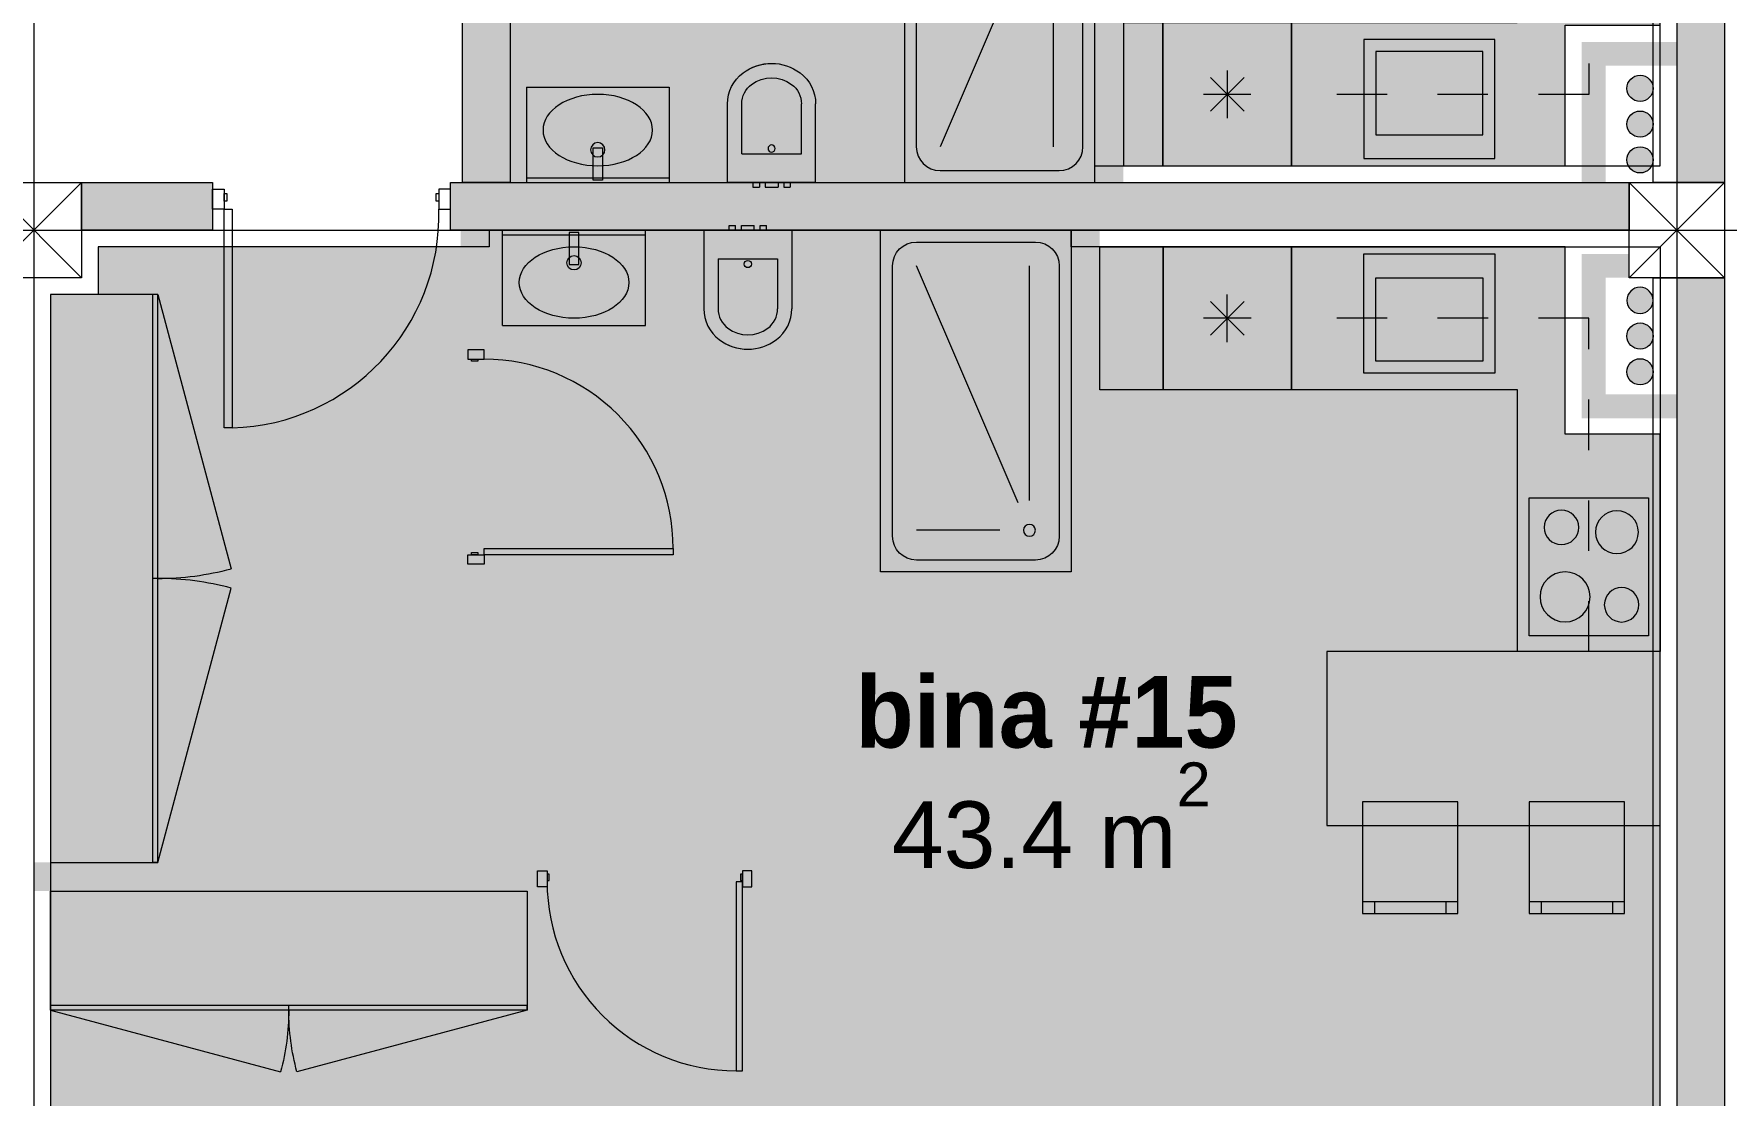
# Model space of a CAD drawing. Header units: millimetres. Extents: x 475159934 to 476245151, y 4620917055 to 4621447368.
# Drawn here: x 475268624 to 475275731, y 4620995058 to 4620999514 of the extents above; entities that cross this region are included whole.
import ezdxf

# ---------------------------------------------------------------- set-up
doc = ezdxf.new("R2010")
doc.units = ezdxf.units.MM
doc.header["$MEASUREMENT"] = 0
doc.linetypes.add('Dashed', pattern=[423.333333, 211.666667, -211.666667])
for name, color, linetype, lineweight in [('2D Drafting - General_Pen_No__1_Pen_No__7', 7, 'Continuous', 0), ('2D Drafting - General_Pen_No__1_Pen_No__7_Pen_No__7', 7, 'Continuous', 0), ('2D Drafting - General_Pen_No__250_Pen_No__2_Pen_No__7', 7, 'Continuous', 0), ('2D Drafting - General_Pen_No__250_Pen_No__7_Pen_No__250', 7, 'Continuous', 0), ('2D Drafting - General_Pen_No__250_Pen_No__7_Pen_No__7', 7, 'Continuous', 0), ('2D Drafting - General_Pen_No__7_Pen_No__7_Pen_No__7', 7, 'Continuous', 0), ('Annotation - Text_Pen_No__7_Pen_No__142', 142, 'Continuous', 0), ('Doors_Pen_No__7_Pen_No__7_Pen_No__7', 7, 'Continuous', 0), ('G-Anno-Nplt_Pen_No__142', 142, 'Continuous', 0), ('G-Anno-Nplt_Pen_No__151', 151, 'Continuous', 0), ('G-Anno-Nplt_Pen_No__4', 7, 'Continuous', 0), ('shaxtebi da milebi_Pen_No__1_Pen_No__1_Pen_No__1', 1, 'Continuous', 0), ('zoma_Pen_No__142', 142, 'Continuous', 0), ('zoma_Pen_No__5_Pen_No__5', 5, 'Continuous', 0)]:
    doc.layers.add(name, color=color, linetype=linetype, lineweight=lineweight)
doc.layers.add('New_Interior - Furniture', color=7, linetype='Continuous')
doc.layers.add('zoma', color=7, linetype='Continuous')
doc.layers.add('New_Interior - Furniture _Pen_No__252', color=7, linetype='Continuous', lineweight=0, true_color=0x666666)
doc.layers.add('shaxtebi da milebi_Pen_No__5_Pen_No__5_Pen_No__252', color=7, linetype='Continuous', lineweight=0, true_color=0x666666)
doc.styles.add('GENERATED_STYLE_1', font='arial.ttf')
doc.styles.add('GENERATED_STYLE_3', font='arial.ttf')
doc.styles.add('GENERATED_STYLE_7', font='')
doc.styles.get('GENERATED_STYLE_7').set_extended_font_data('AcadMtavr', bold=True)
doc.dimstyles.new('GENERATED_STYLE__3', dxfattribs={"dimtxt": 200, "dimasz": 64.421331, "dimexe": 0.18, "dimexo": 3, "dimgap": 0, "dimtad": 1, "dimtih": 1, "dimtoh": 1, "dimlfac": 0.001, "dimzin": 0, "dimdsep": 46, "dimtxsty": 'GENERATED_STYLE_3', "dimblk": 'ARROWHEAD_2', "dimblk1": 'ARROWHEAD_2', "dimblk2": 'ARROWHEAD_2', "dimcen": 0.09, "dimclrd": 142, "dimclre": 142, "dimclrt": 142, "dimadec": 0, "dimazin": 0, "dimtfac": 1, "dimtdec": 4, "dimtmove": 0, "dimatfit": 3, "dimfxl": 1, "dimtolj": 1, "dimtzin": 0, "dimarcsym": 0})
doc.dimstyles.new('GENERATED_STYLE__6', dxfattribs={"dimtxt": 200, "dimasz": 64.421331, "dimexe": 0.18, "dimexo": 3, "dimgap": 0, "dimtad": 1, "dimlfac": 0.001, "dimzin": 0, "dimdsep": 46, "dimtxsty": 'GENERATED_STYLE_3', "dimblk": 'ARROWHEAD_2', "dimblk1": 'ARROWHEAD_2', "dimblk2": 'ARROWHEAD_2', "dimcen": 0.09, "dimclrd": 142, "dimclre": 142, "dimclrt": 142, "dimadec": 0, "dimazin": 0, "dimtfac": 1, "dimtdec": 4, "dimtmove": 0, "dimatfit": 3, "dimfxl": 1, "dimtolj": 1, "dimtzin": 0, "dimarcsym": 0})
doc.dimstyles.new('GENERATED_STYLE__7', dxfattribs={"dimtxt": 200, "dimasz": 64.421331, "dimexe": 0.18, "dimexo": 3, "dimgap": 0, "dimtad": 1, "dimtih": 1, "dimtoh": 1, "dimlfac": 0.001, "dimzin": 0, "dimdsep": 46, "dimtxsty": 'GENERATED_STYLE_3', "dimblk": 'ARROWHEAD_2', "dimblk1": 'ARROWHEAD_2', "dimblk2": 'ARROWHEAD_2', "dimcen": 0.09, "dimclrd": 142, "dimclre": 142, "dimclrt": 142, "dimadec": 0, "dimazin": 0, "dimtfac": 1, "dimtdec": 4, "dimtmove": 2, "dimatfit": 3, "dimfxl": 1, "dimtolj": 1, "dimtzin": 0, "dimarcsym": 0})

# ---------------------------------------------------------------- blocks, each defined once
blk = doc.blocks.new('Kitchen Layout 26_11')
at = {"layer": 'New_Interior - Furniture _Pen_No__252', "color": 251, "linetype": 'Dashed', "lineweight": 0, "true_color": 0x666666}
for p, q in [((4309, 1192.5), (4009, 1192.5)), ((4009, 1192.5), (4009, -207.5)), ((4309, -507.5), (4309, 1192.5)), ((2760.2, -207.5), (2760.2, -507.5)), ((4009, -207.5), (2760.2, -207.5)), ((2760.2, -507.5), (4309, -507.5))]:
    blk.add_line(p, q, dxfattribs=at)
at = {"layer": 'New_Interior - Furniture _Pen_No__252', "color": 251, "linetype": 'Continuous', "lineweight": 0, "true_color": 0x666666}
for p, q in [((3564.5, -27.5), (3114.5, -27.5)), ((3114.5, -27.5), (3114.5, -377.5)), ((3564.5, -377.5), (3564.5, -27.5)), ((2561.3, -136.8), (2419.8, -278.2)), ((2419.8, -136.8), (2561.3, -278.2)), ((2490.5, -107.5), (2490.5, -307.5)), ((2590.5, -207.5), (2390.5, -207.5)), ((3114.5, -377.5), (3564.5, -377.5))]:
    blk.add_line(p, q, dxfattribs=at)
at = {"layer": 'New_Interior - Furniture _Pen_No__252', "color": 251, "linetype": 'Continuous', "lineweight": 0, "true_color": 0x666666, "flags": 128}
for points in [[(3709, 92.5), (2760.2, 92.5), (2760.2, -507.5), (4309, -507.5), (4309, 1192.5), (3709, 1192.5)], [(3759, 1126), (3759, 546), (4259, 546), (4259, 1126)], [(2055, -507.5), (2220.9, -507.5), (2220.9, 92.5), (2055, 92.5)], [(2760.2, 92.5), (2220.9, 92.5), (2220.9, -507.5), (2760.2, -507.5)], [(3614.5, 22.5), (3064.5, 22.5), (3064.5, -477.5), (3614.5, -477.5)]]:
    blk.add_lwpolyline(points, close=True, dxfattribs=at)
at = {"layer": 'New_Interior - Furniture _Pen_No__252', "color": 251, "linetype": 'Continuous', "lineweight": 0, "true_color": 0x666666}
for centre, radius in [((3909, 962.4), 105), ((4146.5, 995.5), 72.5), ((3894, 670.7), 72.5), ((4127, 691), 90)]:
    blk.add_circle(centre, radius, dxfattribs=at)
blk = doc.blocks.new('Kitchen Layout 26_4')
at = {"layer": 'New_Interior - Furniture _Pen_No__252', "color": 251, "linetype": 'Dashed', "lineweight": 0, "true_color": 0x666666}
for p, q in [((4309, 1192.5), (4009, 1192.5)), ((4009, 1192.5), (4009, -207.5)), ((4309, -507.5), (4309, 1192.5)), ((2760.2, -207.5), (2760.2, -507.5)), ((4009, -207.5), (2760.2, -207.5)), ((2760.2, -507.5), (4309, -507.5))]:
    blk.add_line(p, q, dxfattribs=at)
at = {"layer": 'New_Interior - Furniture _Pen_No__252', "color": 251, "linetype": 'Continuous', "lineweight": 0, "true_color": 0x666666}
for p, q in [((3564.5, -27.5), (3114.5, -27.5)), ((3114.5, -27.5), (3114.5, -377.5)), ((3564.5, -377.5), (3564.5, -27.5)), ((2561.3, -136.8), (2419.8, -278.2)), ((2419.8, -136.8), (2561.3, -278.2)), ((2490.5, -107.5), (2490.5, -307.5)), ((2590.5, -207.5), (2390.5, -207.5)), ((3114.5, -377.5), (3564.5, -377.5))]:
    blk.add_line(p, q, dxfattribs=at)
at = {"layer": 'New_Interior - Furniture _Pen_No__252', "color": 251, "linetype": 'Continuous', "lineweight": 0, "true_color": 0x666666, "flags": 128}
for points in [[(3709, 92.5), (2760.2, 92.5), (2760.2, -507.5), (4309, -507.5), (4309, 1192.5), (3709, 1192.5)], [(3759, 1126), (3759, 546), (4259, 546), (4259, 1126)], [(1955, -507.5), (2220.9, -507.5), (2220.9, 92.5), (1955, 92.5)], [(2760.2, 92.5), (2220.9, 92.5), (2220.9, -507.5), (2760.2, -507.5)], [(3614.5, 22.5), (3064.5, 22.5), (3064.5, -477.5), (3614.5, -477.5)]]:
    blk.add_lwpolyline(points, close=True, dxfattribs=at)
at = {"layer": 'New_Interior - Furniture _Pen_No__252', "color": 251, "linetype": 'Continuous', "lineweight": 0, "true_color": 0x666666}
for centre, radius in [((3909, 962.4), 105), ((4146.5, 995.5), 72.5), ((3894, 670.7), 72.5), ((4127, 691), 90)]:
    blk.add_circle(centre, radius, dxfattribs=at)
blk = doc.blocks.new('Shower Tray 26_4')
at = {"layer": 'New_Interior - Furniture _Pen_No__252', "color": 251, "linetype": 'Continuous', "lineweight": 0, "true_color": 0x666666}
for p, q in [((650, 1385.4), (150, 1385.4)), ((50, 1285.4), (50, 150)), ((175, 300), (175, 1285.4)), ((222.9, 290.5), (650, 1285.4)), ((750, 150), (750, 1285.4)), ((300, 175), (650, 175)), ((150, 50), (650, 50))]:
    blk.add_line(p, q, dxfattribs=at)
at = {"layer": 'New_Interior - Furniture _Pen_No__252', "color": 251, "linetype": 'Continuous', "lineweight": 0, "true_color": 0x666666, "flags": 128}
blk.add_lwpolyline([(800, 0), (800, 1435.4), (0, 1435.4), (0, 0)], close=True, dxfattribs=at)
at = {"layer": 'New_Interior - Furniture _Pen_No__252', "color": 251, "linetype": 'Continuous', "lineweight": 0, "true_color": 0x666666}
blk.add_circle((175, 175), 25, dxfattribs=at)
for centre, start, end in [((150, 1285.4), 90, 180), ((650, 1285.4), 0, 90), ((150, 150), 180, 270), ((650, 150), 270, 0)]:
    blk.add_arc(centre, 100, start, end, dxfattribs=at)
blk = doc.blocks.new('Bidet 26')
at = {"layer": 'New_Interior - Furniture _Pen_No__252', "color": 251, "linetype": 'Continuous', "lineweight": 0, "true_color": 0x666666}
for p, q in [((185, 0), (-185, 0)), ((-78.5, 20), (-74.5, 20)), ((-78.5, 0), (-78.5, 20)), ((-74.5, 20), (-65, 20)), ((-65, 20), (-55.5, 20)), ((-55.5, 20), (-51.5, 20)), ((-51.5, 0), (-51.5, 20)), ((-27, 20), (-19.1, 20)), ((-27, 0), (-27, 20)), ((-19.1, 20), (0, 20)), ((0, 20), (19.1, 20)), ((0, 0), (19.1, 0)), ((19.1, 20), (27, 20)), ((19.1, 0), (27, 0)), ((27, 0), (27, 20)), ((51.5, 20), (55.5, 20)), ((51.5, 0), (51.5, 20)), ((51.5, 0), (55.5, 0)), ((55.5, 20), (65, 20)), ((55.5, 0), (65, 0)), ((65, 20), (74.5, 20)), ((65, 0), (74.5, 0)), ((74.5, 20), (78.5, 20)), ((74.5, 0), (78.5, 0)), ((78.5, 0), (78.5, 20)), ((185, 0), (185, -330)), ((-185, 0), (-185, -330)), ((-78.5, 0), (-74.5, 0)), ((-74.5, 0), (-65, 0)), ((-65, 0), (-55.5, 0)), ((-55.5, 0), (-51.5, 0)), ((-27, 0), (-19.1, 0)), ((-19.1, 0), (0, 0)), ((-125, -120), (-125, -330)), ((-125, -120), (125, -120)), ((125, -120), (125, -330))]:
    blk.add_line(p, q, dxfattribs=at)
blk.add_circle((0, -142.5), 15, dxfattribs=at)
for centre, radius, start, end in [((-22.5, -330), 162.5, 180, 233.1301), ((-22.5, -330), 162.5, 180, 233.1301), ((-22.5, -330), 102.5, 180, 233.1301), ((22.5, -330), 102.5, 306.8699, 0), ((22.5, -330), 162.5, 306.8699, 0), ((0, -300), 140, 233.1301, 306.8699), ((0, -300), 200, 233.1301, 306.8699), ((0, -300), 200, 233.1301, 270)]:
    blk.add_arc(centre, radius, start, end, dxfattribs=at)
blk = doc.blocks.new('Multi-Basin Counter 26')
at = {"layer": 'New_Interior - Furniture _Pen_No__252', "color": 251, "linetype": 'Continuous', "lineweight": 0, "true_color": 0x666666}
for p, q in [((-300, 0), (300, 0)), ((-300, -400), (-300, 0)), ((300, -400), (300, 0)), ((-300, -20), (300, -20)), ((-300, -400), (300, -400))]:
    blk.add_line(p, q, dxfattribs=at)
at = {"layer": 'New_Interior - Furniture _Pen_No__252', "color": 251, "linetype": 'Continuous', "lineweight": 0, "true_color": 0x666666, "flags": 128}
blk.add_lwpolyline([(-20, -145), (20, -145), (20, -10), (-20, -10)], close=True, dxfattribs=at)
at = {"layer": 'New_Interior - Furniture _Pen_No__252', "color": 251, "linetype": 'Continuous', "lineweight": 0, "true_color": 0x666666}
blk.add_circle((0, -137.1895), 30, dxfattribs=at)
blk.add_ellipse((0, -220), major_axis=(230, 0), ratio=0.652173913, dxfattribs=at)
blk = doc.blocks.new('Wardrobe 01 26_24')
at = {"layer": 'New_Interior - Furniture _Pen_No__252', "color": 251, "linetype": 'Continuous', "lineweight": 0, "true_color": 0x666666}
for p, q in [((0, 20), (2001.7, 20)), ((0, 0), (0, 20)), ((0, 0), (966.7, -259)), ((1000.8, 0), (1000.8, 20)), ((2001.7, 0), (1035, -259))]:
    blk.add_line(p, q, dxfattribs=at)
at = {"layer": 'New_Interior - Furniture _Pen_No__252', "color": 251, "linetype": 'Continuous', "lineweight": 0, "true_color": 0x666666, "flags": 128}
blk.add_lwpolyline([(0, 0), (2001.7, 0), (2001.7, 500), (0, 500)], close=True, dxfattribs=at)
at = {"layer": 'New_Interior - Furniture _Pen_No__252', "color": 251, "linetype": 'Continuous', "lineweight": 0, "true_color": 0x666666}
for centre, start, end in [((0, 0), 345, 0), ((2001.7, 0), 180, 195)]:
    blk.add_arc(centre, 1000.8, start, end, dxfattribs=at)
blk = doc.blocks.new('Dining Table Rectangle 24_2')
at = {"layer": 'New_Interior - Furniture _Pen_No__252', "color": 251, "linetype": 'Continuous', "lineweight": 0, "true_color": 0x666666}
for p, q in [((-500, 685), (-500, 735)), ((-200, 685), (-200, 735)), ((200, 685), (200, 735)), ((500, 685), (500, 735)), ((-550, 685), (-150, 685)), ((150, 685), (550, 685))]:
    blk.add_line(p, q, dxfattribs=at)
at = {"layer": 'New_Interior - Furniture _Pen_No__252', "color": 251, "linetype": 'Continuous', "lineweight": 0, "true_color": 0x666666, "flags": 128}
for points in [[(-550, 265), (-150, 265), (-150, 735), (-550, 735)], [(150, 265), (550, 265), (550, 735), (150, 735)], [(-700, -365), (700, -365), (700, 365), (-700, 365)]]:
    blk.add_lwpolyline(points, close=True, dxfattribs=at)
blk = doc.blocks.new('Wardrobe 01 26_30')
at = {"layer": 'New_Interior - Furniture _Pen_No__252', "color": 251, "linetype": 'Continuous', "lineweight": 0, "true_color": 0x666666}
for p, q in [((0, 20), (2385.1, 20)), ((0, 0), (0, 20)), ((0, 0), (1151.9, -308.7)), ((1192.6, 0), (1192.6, 20)), ((2385.1, 0), (1233.2, -308.7))]:
    blk.add_line(p, q, dxfattribs=at)
at = {"layer": 'New_Interior - Furniture _Pen_No__252', "color": 251, "linetype": 'Continuous', "lineweight": 0, "true_color": 0x666666, "flags": 128}
blk.add_lwpolyline([(0, 0), (2385.1, 0), (2385.1, 450), (0, 450)], close=True, dxfattribs=at)
at = {"layer": 'New_Interior - Furniture _Pen_No__252', "color": 251, "linetype": 'Continuous', "lineweight": 0, "true_color": 0x666666}
for centre, start, end in [((0, 0), 345, 0), ((2385.1, 0), 180, 195)]:
    blk.add_arc(centre, 1192.6, start, end, dxfattribs=at)
blk = doc.blocks.new('*D1607', base_point=(475826095.8, 4621095193.2))
at = {"layer": 'zoma_Pen_No__142', "color": 142, "linetype": 'Continuous', "lineweight": 0, "transparency": 16777216}
for p, q in [((475299263.8, 4621006290.2), (475299136.7, 4621006290.2)), ((475299242.6, 4621006265.8), (475299157.9, 4621006314.7)), ((475299200.3, 4621006290.2), (475299200.3, 4621006331.7)), ((475299200.3, 4620986935.6), (475299200.3, 4621006290.2)), ((475299157.9, 4620986960.1), (475299242.6, 4620986911.1)), ((475299263.8, 4620986935.6), (475299136.7, 4620986935.6)), ((475299200.3, 4620986894.2), (475299200.3, 4620986935.6))]:
    blk.add_line(p, q, dxfattribs=at)
at = {"layer": 'zoma_Pen_No__142', "color": 142, "lineweight": 0, "transparency": 16777216, "insert": (475299160.3, 4620996269.7), "char_height": 200, "attachment_point": 7, "rotation": 90, "style": 'GENERATED_STYLE_3'}
blk.add_mtext('\\A1;{\\pql;\\fArial|b0|i0|c204|p0;\\W1.000000;19.35}', dxfattribs=at)
blk = doc.blocks.new('ARROWHEAD_2')
at = {"color": 0, "linetype": 'Continuous', "lineweight": 0}
for p, q in [((0, 0), (-1, 0)), ((-0.38, -0.66), (0.38, 0.66))]:
    blk.add_line(p, q, dxfattribs=at)
blk = doc.blocks.new('*D1613', base_point=(475826095.8, 4621095193.2))
at = {"layer": 'zoma_Pen_No__142', "color": 142, "linetype": 'Continuous', "lineweight": 0, "transparency": 16777216}
for p, q in [((475298377.3, 4620995360.1), (475298462.1, 4620995311.1)), ((475298483.3, 4620995335.6), (475298356.1, 4620995335.6)), ((475298419.7, 4620994735.6), (475298419.7, 4620995335.6)), ((475298483.3, 4620994735.6), (475298356.1, 4620994735.6)), ((475298377.3, 4620994760.1), (475298462.1, 4620994711.1))]:
    blk.add_line(p, q, dxfattribs=at)
at = {"layer": 'zoma_Pen_No__142', "color": 142, "lineweight": 0, "transparency": 16777216, "insert": (475298379.7, 4620994768.7), "char_height": 200, "attachment_point": 7, "rotation": 90, "style": 'GENERATED_STYLE_3'}
blk.add_mtext('\\A1;{\\pql;\\fArial|b0|i0|c204|p0;\\W1.000000;0.60}', dxfattribs=at)
blk = doc.blocks.new('*D1614', base_point=(475826095.8, 4621095193.2))
at = {"layer": 'zoma_Pen_No__142', "color": 142, "linetype": 'Continuous', "lineweight": 0, "transparency": 16777216}
for p, q in [((475298483.3, 4620996935.6), (475298356.1, 4620996935.6)), ((475298377.3, 4620996960.1), (475298462.1, 4620996911.1)), ((475298419.7, 4620995335.6), (475298419.7, 4620996935.6)), ((475298377.3, 4620995360.1), (475298462.1, 4620995311.1)), ((475298483.3, 4620995335.6), (475298356.1, 4620995335.6))]:
    blk.add_line(p, q, dxfattribs=at)
at = {"layer": 'zoma_Pen_No__142', "color": 142, "lineweight": 0, "transparency": 16777216, "insert": (475298379.7, 4620995868.7), "char_height": 200, "attachment_point": 7, "rotation": 90, "style": 'GENERATED_STYLE_3'}
blk.add_mtext('\\A1;{\\pql;\\fArial|b0|i0|c204|p0;\\W1.000000;1.60}', dxfattribs=at)
blk = doc.blocks.new('*D1615', base_point=(475826095.8, 4621095193.2))
at = {"layer": 'zoma_Pen_No__142', "color": 142, "linetype": 'Continuous', "lineweight": 0, "transparency": 16777216}
for p, q in [((475298483.3, 4621001735.6), (475298356.1, 4621001735.6)), ((475298377.3, 4621001760.1), (475298462.1, 4621001711.1)), ((475298419.7, 4620996935.6), (475298419.7, 4621001735.6)), ((475298483.3, 4620996935.6), (475298356.1, 4620996935.6)), ((475298377.3, 4620996960.1), (475298462.1, 4620996911.1))]:
    blk.add_line(p, q, dxfattribs=at)
at = {"layer": 'zoma_Pen_No__142', "color": 142, "lineweight": 0, "transparency": 16777216, "char_height": 200, "attachment_point": 7, "rotation": 90, "style": 'GENERATED_STYLE_3'}
for s, insert in [('\\A1;{\\pql;\\fArial|b0|i0|c204|p0;\\W1.000000;0.40}', (475298379.7, 4621001177.3)), ('\\A1;{\\pql;\\fArial|b0|i0|c204|p0;\\W1.000000;4.80}', (475298379.7, 4620999068.7))]:
    blk.add_mtext(s, dxfattribs=dict(at, insert=insert))
blk = doc.blocks.new('*D1633', base_point=(475826095.8, 4621095193.2))
at = {"layer": 'zoma_Pen_No__142', "color": 142, "linetype": 'Continuous', "lineweight": 0, "transparency": 16777216}
for p, q in [((475268453.8, 4620984416), (475268404.8, 4620984331.2)), ((475268429.3, 4620984310), (475268429.3, 4620984437.2)), ((475268853.8, 4620984416), (475268804.8, 4620984331.2)), ((475268829.3, 4620984310), (475268829.3, 4620984437.2)), ((475268429.3, 4620984373.6), (475268829.3, 4620984373.6))]:
    blk.add_line(p, q, dxfattribs=at)
blk = doc.blocks.new('*D1634', base_point=(475826095.8, 4621095193.2))
at = {"layer": 'zoma_Pen_No__142', "color": 142, "linetype": 'Continuous', "lineweight": 0, "transparency": 16777216}
for p, q in [((475268853.8, 4620984416), (475268804.8, 4620984331.2)), ((475268829.3, 4620984310), (475268829.3, 4620984437.2)), ((475275353.8, 4620984416), (475275304.8, 4620984331.2)), ((475275329.3, 4620984310), (475275329.3, 4620984437.2)), ((475268829.3, 4620984373.6), (475275329.3, 4620984373.6))]:
    blk.add_line(p, q, dxfattribs=at)
at = {"layer": 'zoma_Pen_No__142', "color": 142, "lineweight": 0, "transparency": 16777216, "char_height": 200, "attachment_point": 7, "style": 'GENERATED_STYLE_3'}
for s, insert in [('\\A1;{\\pql;\\fArial|b0|i0|c204|p0;\\W1.000000;6.50}', (475271812.4, 4620984413.6)), ('\\A1;{\\pql;\\fArial|b0|i0|c204|p0;\\W1.000000;0.40}', (475274771, 4620984413.6))]:
    blk.add_mtext(s, dxfattribs=dict(at, insert=insert))
blk = doc.blocks.new('*D1635', base_point=(475826095.8, 4621095193.2))
at = {"layer": 'zoma_Pen_No__142', "color": 142, "linetype": 'Continuous', "lineweight": 0, "transparency": 16777216}
for p, q in [((475275353.8, 4620984416), (475275304.8, 4620984331.2)), ((475275329.3, 4620984310), (475275329.3, 4620984437.2)), ((475275753.8, 4620984416), (475275704.8, 4620984331.2)), ((475275729.3, 4620984310), (475275729.3, 4620984437.2)), ((475275329.3, 4620984373.6), (475275729.3, 4620984373.6))]:
    blk.add_line(p, q, dxfattribs=at)
at = {"layer": 'zoma_Pen_No__142', "color": 142, "lineweight": 0, "transparency": 16777216, "insert": (475275612.4, 4620984470.7), "char_height": 200, "attachment_point": 7, "style": 'GENERATED_STYLE_3'}
blk.add_mtext('\\A1;{\\pql;\\fArial|b0|i0|c204|p0;\\W1.000000;0.30}', dxfattribs=at)
blk = doc.blocks.new('*D1636', base_point=(475826095.8, 4621095193.2))
at = {"layer": 'zoma_Pen_No__142', "color": 142, "linetype": 'Continuous', "lineweight": 0, "transparency": 16777216}
for p, q in [((475275753.8, 4620984416), (475275704.8, 4620984331.2)), ((475275729.3, 4620984310), (475275729.3, 4620984437.2)), ((475276053.8, 4620984416), (475276004.8, 4620984331.2)), ((475276029.3, 4620984310), (475276029.3, 4620984437.2)), ((475275729.3, 4620984373.6), (475276029.3, 4620984373.6))]:
    blk.add_line(p, q, dxfattribs=at)

msp = doc.modelspace()

# ---------------------------------------------------------------- hatches: boundary and pattern name
at = {"layer": '2D Drafting - General_Pen_No__250_Pen_No__2_Pen_No__7', "linetype": 'Continuous', "lineweight": 0}
for points in [[(475272980.381, 4620997135.091), (475272980.381, 4620997254.815), (475270416.243, 4620997254.816), (475270416.243, 4620997135.091)], [(475268624.343, 4620995914.968), (475268624.343, 4620996035.091), (475270740.071, 4620996035.092), (475270740.071, 4620995914.968)]]:
    msp.add_hatch(color=7, dxfattribs=at).paths.add_polyline_path(points)
at = {"layer": '2D Drafting - General_Pen_No__250_Pen_No__7_Pen_No__7', "linetype": 'Continuous', "lineweight": 0}
for points in [[(475275524.343, 4621005890.239), (475275524.343, 4620998890.239), (475275724.343, 4620998890.239), (475275724.343, 4621005890.239)], [(475270624.336, 4621000520.2), (475270624.336, 4620998890.239), (475270424.336, 4620998890.239), (475270424.336, 4621000520.2)], [(475273200.083, 4621000445.382), (475273200.083, 4620998890.239), (475273080.083, 4620998890.239), (475273080.083, 4621000445.382)], [(475275524.322, 4620999480.427), (475275124.322, 4620999480.427), (475275124.322, 4620998790.239), (475275224.322, 4620998790.239), (475275324.322, 4620998790.239), (475275324.322, 4620998890.239), (475275224.322, 4620998890.239), (475275224.322, 4620999380.239), (475275524.322, 4620999380.239)], [(475269374.343, 4620998890.239), (475269374.343, 4620998690.24), (475268824.336, 4620998690.24), (475268824.336, 4620998890.239)], [(475275324.336, 4620998890.239), (475275324.336, 4620998690.24), (475270374.343, 4620998690.24), (475270374.343, 4620998890.239)], [(475270536.243, 4620998187.66), (475270416.243, 4620998187.66), (475270416.243, 4620998690.239), (475270536.243, 4620998690.239)], [(475273100.381, 4620997135.091), (475273100.381, 4620998690.234), (475272980.381, 4620998690.234), (475272980.381, 4620997135.091)], [(475275524.322, 4620997900.052), (475275124.322, 4620997900.052), (475275124.322, 4620998590.239), (475275224.322, 4620998590.239), (475275324.322, 4620998590.239), (475275324.322, 4620998490.239), (475275224.322, 4620998490.239), (475275224.322, 4620998000.239), (475275524.322, 4620998000.239)], [(475275524.343, 4620998490.239), (475275524.343, 4620991490.239), (475275724.343, 4620991490.239), (475275724.343, 4620998490.239)], [(475270416.243, 4620997254.816), (475270416.243, 4620997287.66), (475270536.243, 4620997287.66), (475270536.243, 4620997254.816)], [(475271640.071, 4620996035.091), (475271640.071, 4620995915.091), (475271734.336, 4620995915.091), (475271734.336, 4620996035.091)], [(475271734.336, 4620992590.239), (475271854.336, 4620992590.239), (475271854.336, 4620996035.092), (475271734.336, 4620996035.092)]]:
    msp.add_hatch(color=7, dxfattribs=at).paths.add_polyline_path(points)
at = {"layer": 'G-Anno-Nplt_Pen_No__151', "linetype": 'Continuous', "lineweight": 0, "true_color": 0x1f2f3f}
for points in [[(475275254.343, 4621006020.239), (475268894.335, 4621006020.239), (475268894.336, 4621005820.239), (475268894.336, 4621000590.2), (475270624.336, 4621000590.2), (475270624.336, 4620998960.239), (475270624.336, 4620998890.239), (475273080.083, 4620998890.239), (475273080.083, 4620998960.239), (475275054.336, 4620998960.239), (475275054.336, 4620999550.427), (475275454.336, 4620999550.427), (475275454.336, 4621005820.239), (475275254.343, 4621005820.239)], [(475268694.336, 4620991560.239), (475268894.343, 4620991560.239), (475268894.343, 4620991360.249), (475271254.35, 4620991360.249), (475271254.35, 4620992660.285), (475275454.336, 4620992660.285), (475275454.336, 4620997833.251), (475275054.336, 4620997833.251), (475275054.336, 4620998620.24), (475272980.381, 4620998620.24), (475272980.381, 4620998690.234), (475270536.243, 4620998690.234), (475270536.243, 4620998620.24), (475268894.343, 4620998620.24), (475268894.343, 4620998420.239), (475268694.336, 4620998420.239)]]:
    msp.add_hatch(color=169, dxfattribs=at).paths.add_polyline_path(points)
at = {"layer": 'shaxtebi da milebi_Pen_No__1_Pen_No__1_Pen_No__1', "linetype": 'Continuous', "lineweight": 0}
for points in [[(475275369.322, 4620999040.239, 1), (475275369.322, 4620998930.239, 1)], [(475275369.322, 4620998340.239, -1), (475275369.322, 4620998450.239, -1)]]:
    msp.add_hatch(color=1, dxfattribs=at).paths.add_polyline_path(points)
at = {"layer": 'shaxtebi da milebi_Pen_No__5_Pen_No__5_Pen_No__252', "linetype": 'Continuous', "lineweight": 0, "true_color": 0x666666}
for points in [[(475275369.322, 4620999340.239, -1), (475275369.322, 4620999230.239, -1)], [(475275369.322, 4620999190.239, -1), (475275369.322, 4620999080.239, -1)], [(475275369.322, 4620998300.239, -1), (475275369.322, 4620998190.239, -1)], [(475275369.322, 4620998150.239, -1), (475275369.322, 4620998040.239, -1)]]:
    msp.add_hatch(color=251, dxfattribs=at).paths.add_polyline_path(points)

# ---------------------------------------------------------------- linework, layer by layer
at = {"layer": '2D Drafting - General_Pen_No__1_Pen_No__7', "color": 7, "linetype": 'Continuous', "lineweight": 0}
for p, q in [((475268424.343, 4620998490.239), (475268824.343, 4620998890.239)), ((475268824.343, 4620998490.239), (475268424.343, 4620998890.239)), ((475275724.343, 4620998490.239), (475275324.343, 4620998890.239)), ((475275324.343, 4620998490.239), (475275724.343, 4620998890.239))]:
    msp.add_line(p, q, dxfattribs=at)
at = {"layer": '2D Drafting - General_Pen_No__1_Pen_No__7', "color": 7, "linetype": 'Continuous', "lineweight": 0, "flags": 128}
for points in [[(475275424.343, 4620998890.239), (475275424.343, 4621005890.239), (475275724.343, 4621005890.239), (475275724.343, 4620998890.239)], [(475268824.343, 4620998490.239), (475268424.343, 4620998490.239), (475268424.343, 4620998890.239), (475268824.343, 4620998890.239)], [(475275724.343, 4620998490.239), (475275324.343, 4620998490.239), (475275324.343, 4620998890.239), (475275724.343, 4620998890.239)], [(475275424.343, 4620991490.239), (475275424.343, 4620998490.239), (475275724.343, 4620998490.239), (475275724.343, 4620991490.239)]]:
    msp.add_lwpolyline(points, close=True, dxfattribs=at)
at = {"layer": '2D Drafting - General_Pen_No__1_Pen_No__7_Pen_No__7', "color": 7, "linetype": 'Continuous', "lineweight": 0}
msp.add_arc((475269432.065, 4620998752.758), 893.239, 271.603806, 1.603806, dxfattribs=at)
at = {"layer": '2D Drafting - General_Pen_No__250_Pen_No__7_Pen_No__250', "color": 7, "linetype": 'Continuous', "lineweight": 0, "flags": 128}
msp.add_lwpolyline([(475270624.336, 4621000520.2), (475270624.336, 4620998890.239), (475270424.336, 4620998890.239), (475270424.336, 4621000520.2)], close=True, dxfattribs=at)
at = {"layer": '2D Drafting - General_Pen_No__250_Pen_No__7_Pen_No__7', "color": 7, "linetype": 'Continuous', "lineweight": 0, "flags": 128}
for points in [[(475269374.343, 4620998890.239), (475269374.343, 4620998690.24), (475268824.336, 4620998690.24), (475268824.336, 4620998890.239)], [(475275324.336, 4620998890.239), (475275324.336, 4620998690.24), (475270374.343, 4620998690.24), (475270374.343, 4620998890.239)]]:
    msp.add_lwpolyline(points, close=True, dxfattribs=at)
at = {"layer": '2D Drafting - General_Pen_No__7_Pen_No__7_Pen_No__7', "color": 7, "linetype": 'Continuous', "lineweight": 0}
for centre, start, end in [((475270514.923, 4620997353.838), 359.9999916, 90.0016731), ((475271573.893, 4620995954.251), 179.9983197, 270)]:
    msp.add_arc(centre, 794.311, start, end, dxfattribs=at)
at = {"layer": 'Doors_Pen_No__7_Pen_No__7_Pen_No__7', "color": 7, "linetype": 'Continuous', "lineweight": 0, "flags": 128}
for points in [[(475269374.343, 4620998862.425), (475269423.732, 4620998862.425), (475269423.732, 4620998777.758), (475269374.343, 4620998777.758)], [(475269423.732, 4620998844.425), (475269434.843, 4620998844.425), (475269434.843, 4620998811.091), (475269423.732, 4620998811.091)], [(475270313.843, 4620998844.425), (475270324.954, 4620998844.425), (475270324.954, 4620998811.091), (475270313.843, 4620998811.091)], [(475270374.343, 4620998862.425), (475270324.954, 4620998862.425), (475270324.954, 4620998777.758), (475270374.343, 4620998777.758)], [(475269423.732, 4620998777.758), (475269457.065, 4620998777.758), (475269457.065, 4620997859.869), (475269423.732, 4620997859.869)], [(475270447.167, 4620998187.66), (475270447.167, 4620998148.149), (475270514.9, 4620998148.149), (475270514.9, 4620998187.66)], [(475270461.567, 4620998139.26), (475270461.567, 4620998148.149), (475270488.233, 4620998148.149), (475270488.233, 4620998139.26)], [(475270447.19, 4620997287.66), (475270447.19, 4620997327.171), (475270514.923, 4620997327.171), (475270514.923, 4620997287.66)], [(475270461.59, 4620997327.171), (475270461.59, 4620997336.06), (475270488.257, 4620997336.06), (475270488.257, 4620997327.171)], [(475270514.923, 4620997327.171), (475270514.923, 4620997353.838), (475271309.234, 4620997353.838), (475271309.234, 4620997327.171)], [(475270740.071, 4620996000.007), (475270779.582, 4620996000.007), (475270779.582, 4620995932.274), (475270740.071, 4620995932.274)], [(475270788.471, 4620995985.607), (475270779.582, 4620995985.607), (475270779.582, 4620995958.941), (475270788.471, 4620995958.941)], [(475271600.56, 4620995985.584), (475271591.671, 4620995985.584), (475271591.671, 4620995958.917), (475271600.56, 4620995958.917)], [(475271640.071, 4620995999.984), (475271600.56, 4620995999.984), (475271600.56, 4620995932.251), (475271640.071, 4620995932.251)], [(475271600.56, 4620995954.251), (475271573.893, 4620995954.251), (475271573.893, 4620995159.94), (475271600.56, 4620995159.94)]]:
    msp.add_lwpolyline(points, close=True, dxfattribs=at)
at = {"layer": 'G-Anno-Nplt_Pen_No__4', "color": 7, "linetype": 'Continuous', "lineweight": 0, "flags": 128}
for points in [[(475275254.343, 4621006020.239), (475268894.335, 4621006020.239), (475268894.336, 4621005820.239), (475268894.336, 4621000590.2), (475270624.336, 4621000590.2), (475270624.336, 4620998960.239), (475270624.336, 4620998890.239), (475273080.083, 4620998890.239), (475273080.083, 4620998960.239), (475275054.336, 4620998960.239), (475275054.336, 4620999550.427), (475275454.336, 4620999550.427), (475275454.336, 4621005820.239), (475275254.343, 4621005820.239)], [(475268694.336, 4620991560.239), (475268894.343, 4620991560.239), (475268894.343, 4620991360.249), (475271254.35, 4620991360.249), (475271254.35, 4620992660.285), (475275454.336, 4620992660.285), (475275454.336, 4620997833.251), (475275054.336, 4620997833.251), (475275054.336, 4620998620.24), (475272980.381, 4620998620.24), (475272980.381, 4620998690.234), (475270536.243, 4620998690.234), (475270536.243, 4620998620.24), (475268894.343, 4620998620.24), (475268894.343, 4620998420.239), (475268694.336, 4620998420.239)]]:
    msp.add_lwpolyline(points, close=True, dxfattribs=at)
at = {"layer": 'shaxtebi da milebi_Pen_No__1_Pen_No__1_Pen_No__1', "color": 1, "linetype": 'Continuous', "lineweight": 0, "flags": 128}
for points in [[(475275369.322, 4620999040.239, -1), (475275369.322, 4620998930.239, -1)], [(475275369.322, 4620998340.239, 1), (475275369.322, 4620998450.239, 1)]]:
    msp.add_lwpolyline(points, format="xyb", close=True, dxfattribs=at)
at = {"layer": 'shaxtebi da milebi_Pen_No__5_Pen_No__5_Pen_No__252', "color": 251, "linetype": 'Continuous', "lineweight": 0, "true_color": 0x666666, "flags": 128}
for points in [[(475275369.322, 4620999340.239, -1), (475275369.322, 4620999230.239, -1)], [(475275369.322, 4620999190.239, -1), (475275369.322, 4620999080.239, -1)], [(475275369.322, 4620998300.239, -1), (475275369.322, 4620998190.239, -1)], [(475275369.322, 4620998150.239, -1), (475275369.322, 4620998040.239, -1)]]:
    msp.add_lwpolyline(points, format="xyb", close=True, dxfattribs=at)
at = {"layer": 'zoma_Pen_No__5_Pen_No__5', "color": 5, "linetype": 'Continuous', "lineweight": 0}
for p, q in [((475268624.343, 4621010516.418), (475268624.343, 4620982252.152)), ((475275524.343, 4621010516.418), (475275524.343, 4620982252.152)), ((475229343.792, 4620998690.239), (475300771.399, 4620998690.239))]:
    msp.add_line(p, q, dxfattribs=at)

# ---------------------------------------------------------------- block references
at = {"layer": 'New_Interior - Furniture', "color": 1, "linetype": 'Continuous', "lineweight": 0, "zscale": 1000}
for name, p in [('Kitchen Layout 26_11', (475271145.057, 4620999467.741)), ('Multi-Basin Counter 26', (475270892.793, 4620998690.234)), ('Bidet 26', (475271622.737, 4620998690.234))]:
    msp.add_blockref(name, p, dxfattribs=at)
for name, p, rotation in [('Shower Tray 26_4', (475273080.083, 4621000325.658), 180), ('Wardrobe 01 26_30', (475269144.336, 4620996035.091), 90), ('Dining Table Rectangle 24_2', (475274754.379, 4620996555.244), 180)]:
    msp.add_blockref(name, p, dxfattribs=dict(at, rotation=rotation))
at = {"layer": 'New_Interior - Furniture', "color": 1, "linetype": 'Continuous', "lineweight": 0, "xscale": -1, "zscale": 1000, "rotation": 180}
for name, p in [('Bidet 26', (475271722.439, 4620998890.239)), ('Multi-Basin Counter 26', (475270992.495, 4620998890.239)), ('Kitchen Layout 26_4', (475271145.354, 4620998112.733))]:
    msp.add_blockref(name, p, dxfattribs=at)
at = {"layer": 'New_Interior - Furniture', "color": 1, "linetype": 'Continuous', "lineweight": 0, "xscale": -1, "zscale": 1000}
for name, p in [('Shower Tray 26_4', (475272980.381, 4620997254.815)), ('Wardrobe 01 26_24', (475270695.753, 4620995414.968))]:
    msp.add_blockref(name, p, dxfattribs=at)

# ---------------------------------------------------------------- texts
at = {"layer": 'Annotation - Text_Pen_No__7_Pen_No__142', "color": 142, "linetype": 'Continuous', "lineweight": 0, "insert": (475272877.11, 4620996817.358), "char_height": 300, "attachment_point": 2, "style": 'GENERATED_STYLE_7'}
msp.add_mtext('\\A1;{\\pqc;\\fAcadMtavr|b1|i0|c0|p0;\\W1.000000;bina #1\\fAcadMtavr|b1|i0|c0|p0;\\W1.000000;5}', dxfattribs=at)
at = {"layer": 'G-Anno-Nplt_Pen_No__142', "color": 142, "lineweight": 0, "insert": (475272227.265, 4620996007.657), "char_height": 280, "attachment_point": 7, "style": 'GENERATED_STYLE_1'}
msp.add_mtext('{\\fArial|b0|i0|c204|p0;43.4 m{\\H0.66x;\\S2^  ;}}', dxfattribs=at)

# ---------------------------------------------------------------- dimensions: what is measured, and where the dimension line sits
at = {"layer": 'zoma', "color": 142, "linetype": 'Continuous', "lineweight": 0}
for base, p1, p2, picture, middle in [((475299200.263, 4621006290.239), (475232908.837, 4620986935.604), (475254624.343, 4621006290.239), '*D1607', (475299060.263, 4620996604.749)), ((475298419.678, 4621001735.604), (475232908.837, 4620996935.606), (475232908.837, 4621001735.604), '*D1615', (475298279.678, 4620999327.601)), ((475298419.678, 4620996935.606), (475232909.092, 4620995335.604), (475232908.837, 4620996935.606), '*D1614', (475298279.678, 4620996127.601)), ((475298419.678, 4620995335.604), (475232908.837, 4620994735.604), (475232909.092, 4620995335.604), '*D1613', (475298279.678, 4620995027.6))]:
    dim = msp.add_linear_dim(base=base, p1=p1, p2=p2, angle=90, dimstyle='GENERATED_STYLE__6', dxfattribs=at)
    dim.commit()
    dim.dimension.update_dxf_attribs({"geometry": picture, "text_midpoint": middle, "dimtype": 160, "text_rotation": 90})
for base, p1, p2, dimstyle, picture, middle in [((475268829.31, 4620984373.583), (475268429.31, 4621001623.949), (475268829.31, 4621001623.949), 'GENERATED_STYLE__3', '*D1633', (475268129.889, 4620984513.583)), ((475275329.31, 4620984373.583), (475268829.31, 4621001623.949), (475275329.31, 4621001623.949), 'GENERATED_STYLE__3', '*D1634', (475272071.306, 4620984513.583)), ((475275729.31, 4620984373.583), (475275329.31, 4621001623.949), (475275729.31, 4621001623.949), 'GENERATED_STYLE__3', '*D1635', (475275029.889, 4620984513.583)), ((475276029.31, 4620984373.583), (475275729.31, 4621001623.949), (475276029.31, 4621001623.949), 'GENERATED_STYLE__7', '*D1636', (475275871.306, 4620984570.711))]:
    dim = msp.add_linear_dim(base=base, p1=p1, p2=p2, dimstyle=dimstyle, dxfattribs=at)
    dim.commit()
    dim.dimension.update_dxf_attribs({"geometry": picture, "text_midpoint": middle, "dimtype": 160})

doc.saveas('drawing.dxf')
